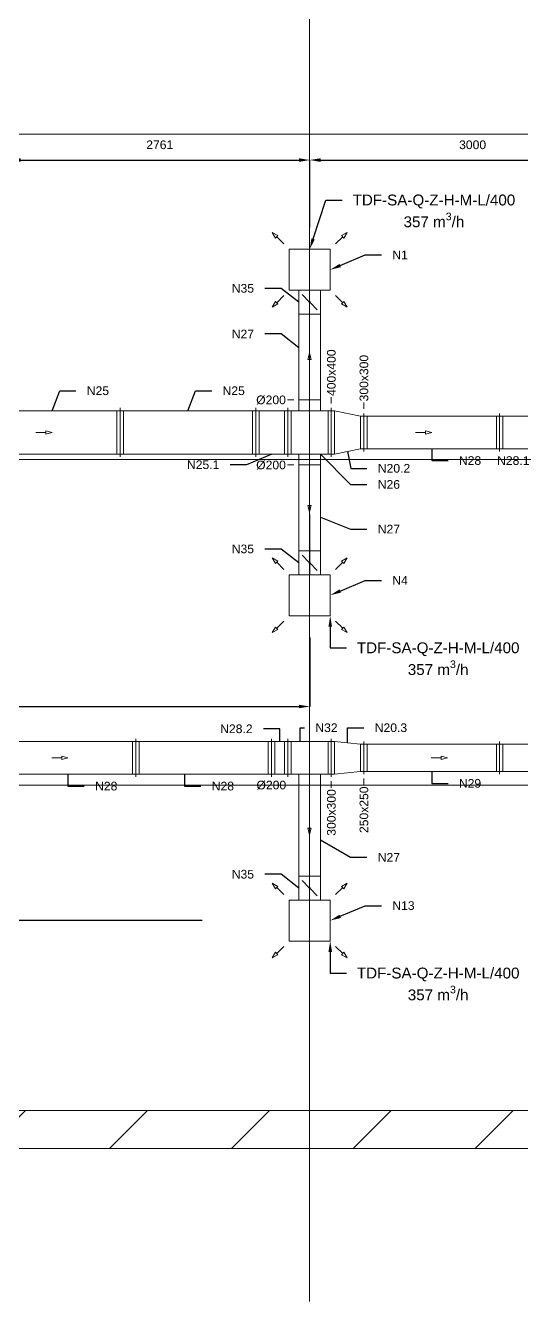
# Model space of a CAD drawing. Header units: millimetres. Extents: x 59762 to 60194, y -87842 to -87548.
# Drawn here: x 59960.46 to 59965.02, y -87795.3 to -87783.54 of the extents above; entities that cross this region are included whole.
import ezdxf
from ezdxf import colors
from ezdxf.entities.mleader import LeaderData, LeaderLine
from ezdxf.math import Vec2, Vec3

# ---------------------------------------------------------------- set-up
doc = ezdxf.new("R2010")
doc.units = ezdxf.units.MM
doc.linetypes.add('JIS_02_1.2', pattern=[2.5, 1.25, -1.25])
doc.linetypes.add('KRESKAKROPKA', pattern=[25.4, 12.7, -6.35, 0, -6.35])
for name, color, linetype, lineweight in [('instalacja nawiewna', 150, 'Continuous', 20), ('kanały', 7, 'Continuous', 20), ('nawi. strzałki', 150, 'Continuous', 20), ('Nawiew opis', 150, 'Continuous', 20), ('wymiary', 7, 'Continuous', 13)]:
    doc.layers.add(name, color=color, linetype=linetype, lineweight=lineweight)
doc.layers.add('osie', color=7, linetype='JIS_02_1.2', lineweight=5, transparency=0.7)
doc.layers.add('podkład', color=7, linetype='Continuous', lineweight=13, transparency=0.7)
doc.styles.add('styl1', font='arial.ttf', dxfattribs={"height": 0.08})
doc.linetypes.add('ZYGZAK', pattern='A,0.00254,-5.08,[131,ltypeshp.shx,S=5.08,R=0,X=-5.08,Y=0],-10.16,[131,ltypeshp.shx,S=5.08,R=180,X=5.08,Y=0],-5.08', length=20.32254)
doc.dimstyles.new('Kopia Opisowy', dxfattribs={"dimscale": 0, "dimtxt": 0.08, "dimasz": 0.1, "dimexe": 0, "dimexo": 0.2, "dimgap": 0.1, "dimtad": 1, "dimlfac": 1000, "dimtxsty": 'styl1', "dimcen": 2.5, "dimadec": 0, "dimazin": 0, "dimtfac": 1, "dimtmove": 0, "dimatfit": 3, "dimfxl": 1, "dimarcsym": 0})

# ---------------------------------------------------------------- blocks, each defined once
blk = doc.blocks.new('*D74')
at = {"layer": 'Defpoints', "color": 0, "transparency": 16777216}
for p in [(59960.311, -87784.776), (59963.072, -87784.776), (59963.072, -87785.598)]:
    blk.add_point(p, dxfattribs=at)
at = {"layer": 'wymiary', "color": 0, "lineweight": -2, "transparency": 16777216}
for p, q in [((59960.411, -87784.776), (59962.972, -87784.776)), ((59963.072, -87785.398), (59963.072, -87784.776))]:
    blk.add_line(p, q, dxfattribs=at)
at = {"layer": 'wymiary', "color": 0, "transparency": 16777216}
for points in [[(59960.411, -87784.76), (59960.411, -87784.793), (59960.311, -87784.776)], [(59962.972, -87784.76), (59962.972, -87784.793), (59963.072, -87784.776)]]:
    blk.add_solid(points, dxfattribs=at)
at = {"layer": 'wymiary', "color": 0, "transparency": 16777216, "insert": (59961.691, -87784.636), "char_height": 0.08, "attachment_point": 5, "style": 'styl1'}
blk.add_mtext('2761', dxfattribs=at)
blk = doc.blocks.new('*D75')
at = {"layer": 'Defpoints', "color": 0, "transparency": 16777216}
for p in [(59966.072, -87784.776), (59963.072, -87785.598), (59966.072, -87785.598)]:
    blk.add_point(p, dxfattribs=at)
at = {"layer": 'wymiary', "color": 0, "lineweight": -2, "transparency": 16777216}
for p, q in [((59963.172, -87784.776), (59965.972, -87784.776)), ((59966.072, -87785.398), (59966.072, -87784.776))]:
    blk.add_line(p, q, dxfattribs=at)
at = {"layer": 'wymiary', "color": 0, "transparency": 16777216}
for points in [[(59963.172, -87784.76), (59963.172, -87784.793), (59963.072, -87784.776)], [(59965.972, -87784.76), (59965.972, -87784.793), (59966.072, -87784.776)]]:
    blk.add_solid(points, dxfattribs=at)
at = {"layer": 'wymiary', "color": 0, "transparency": 16777216, "insert": (59964.572, -87784.636), "char_height": 0.08, "attachment_point": 5, "style": 'styl1'}
blk.add_mtext('3000', dxfattribs=at)
blk = doc.blocks.new('*D82')
at = {"layer": 'Defpoints', "color": 0, "transparency": 16777216}
for p in [(59962.883, -87791.785), (59960.311, -87793.536), (59960.311, -87793.536)]:
    blk.add_point(p, dxfattribs=at)
at = {"layer": 'wymiary', "color": 0, "lineweight": -2, "transparency": 16777216}
for p, q in [((59962.083, -87791.785), (59960.311, -87791.785)), ((59960.311, -87791.885), (59960.311, -87793.436))]:
    blk.add_line(p, q, dxfattribs=at)
at = {"layer": 'wymiary', "color": 0, "transparency": 16777216}
for points in [[(59960.294, -87791.885), (59960.328, -87791.885), (59960.311, -87791.785)], [(59960.294, -87793.436), (59960.328, -87793.436), (59960.311, -87793.536)]]:
    blk.add_solid(points, dxfattribs=at)
at = {"layer": 'wymiary', "color": 0, "transparency": 16777216, "insert": (59960.17, -87792.661), "char_height": 0.08, "attachment_point": 5, "rotation": 90, "style": 'styl1'}
blk.add_mtext('1751', dxfattribs=at)
blk = doc.blocks.new('*D84')
at = {"layer": 'Defpoints', "color": 0, "transparency": 16777216}
for p in [(59963.072, -87788.976), (59957.271, -87789.813), (59963.072, -87789.813)]:
    blk.add_point(p, dxfattribs=at)
at = {"layer": 'wymiary', "color": 0, "lineweight": -2, "transparency": 16777216}
for p, q in [((59963.072, -87789.176), (59963.072, -87789.813)), ((59957.271, -87789.613), (59957.271, -87789.813)), ((59957.371, -87789.813), (59962.972, -87789.813))]:
    blk.add_line(p, q, dxfattribs=at)
at = {"layer": 'wymiary', "color": 0, "transparency": 16777216}
for points in [[(59957.371, -87789.796), (59957.371, -87789.829), (59957.271, -87789.813)], [(59962.972, -87789.796), (59962.972, -87789.829), (59963.072, -87789.813)]]:
    blk.add_solid(points, dxfattribs=at)
at = {"layer": 'wymiary', "color": 0, "transparency": 16777216, "insert": (59959.646, -87789.672), "char_height": 0.08, "attachment_point": 5, "style": 'styl1'}
blk.add_mtext('5801', dxfattribs=at)
blk = doc.blocks.new('_None')

msp = doc.modelspace()

# ---------------------------------------------------------------- hatches: boundary and pattern name
at = {"layer": 'podkład'}
h = msp.add_hatch(dxfattribs=at)
h.set_pattern_fill('ANSI31', color=256, scale=0.25)
h.set_pattern_definition([(45, (56984.5771, -93786.78106), (-0.56126601, 0.56126601), [])])
h.paths.add_polyline_path([(59941.720847, -87772.18638), (59941.720847, -87793.88638), (59972.420847, -87793.88638), (59972.420847, -87772.18638)])
h.paths.add_polyline_path([(59942.070847, -87772.53638), (59953.830847, -87772.53638), (59953.830847, -87784.77638), (59960.310847, -87784.77638), (59960.310847, -87772.53638), (59972.070847, -87772.53638), (59972.070847, -87793.53638), (59942.070847, -87793.53638)], flags=16)
h.paths.add_polyline_path([(59954.070847, -87772.53638), (59960.070847, -87772.53638), (59960.070847, -87784.53638), (59954.070847, -87784.53638)], flags=16)

# ---------------------------------------------------------------- linework, layer by layer
at = {"layer": 'instalacja nawiewna', "color": 7, "ltscale": 20}
for points in [[(59962.882847, -87785.59838), (59963.260847, -87785.59838), (59963.260847, -87785.97638), (59962.882847, -87785.97638)], [(59962.882847, -87788.59838), (59963.260847, -87788.59838), (59963.260847, -87788.97638), (59962.882847, -87788.97638)], [(59962.882847, -87791.59638), (59963.260847, -87791.59638), (59963.260847, -87791.97438), (59962.882847, -87791.97438)]]:
    msp.add_lwpolyline(points, close=True, dxfattribs=at)
at = {"layer": 'kanały'}
for p, q in [((59962.972847, -87785.97638), (59963.170847, -87785.97638)), ((59962.972847, -87786.19638), (59962.972847, -87785.97638)), ((59963.068312, -87786.082844), (59963.001844, -87786.016376)), ((59963.170847, -87785.97638), (59963.170847, -87786.19638)), ((59963.075383, -87786.089916), (59963.141851, -87786.156384)), ((59963.170847, -87786.19638), (59962.972847, -87786.19638)), ((59962.972847, -87788.37838), (59963.170847, -87788.37838)), ((59962.972847, -87788.59838), (59962.972847, -87788.37838)), ((59963.170847, -87788.37838), (59963.170847, -87788.59838)), ((59963.068312, -87788.484844), (59963.001844, -87788.418376)), ((59963.075383, -87788.491916), (59963.141851, -87788.558384)), ((59963.170847, -87788.59838), (59962.972847, -87788.59838)), ((59962.972847, -87791.37638), (59963.170847, -87791.37638)), ((59962.972847, -87791.59638), (59962.972847, -87791.37638)), ((59963.068312, -87791.482844), (59963.001844, -87791.416376)), ((59963.170847, -87791.37638), (59963.170847, -87791.59638)), ((59963.075383, -87791.489916), (59963.141851, -87791.556384)), ((59963.170847, -87791.59638), (59962.972847, -87791.59638))]:
    msp.add_line(p, q, dxfattribs=at)
at = {"layer": 'kanały', "color": 7, "linetype": 'ZYGZAK', "ltscale": 0.1}
for p, q in [((59962.970847, -87786.98638), (59962.972847, -87786.19638)), ((59963.170847, -87786.98638), (59963.170847, -87786.19638)), ((59962.972494, -87788.37838), (59962.970847, -87787.58638)), ((59963.170847, -87788.37838), (59963.170847, -87787.58638)), ((59962.972847, -87791.37638), (59962.970847, -87790.53638)), ((59963.170847, -87791.37638), (59963.170847, -87790.53638))]:
    msp.add_line(p, q, dxfattribs=at)
at = {"layer": 'kanały', "color": 7, "ltscale": 20}
for p, q in [((59962.970847, -87786.98638), (59963.170847, -87786.98638)), ((59962.970847, -87786.98638), (59962.970847, -87787.08638)), ((59963.170847, -87786.98638), (59963.170847, -87787.08638)), ((59961.325847, -87787.08638), (59962.575847, -87787.08638)), ((59962.545847, -87787.08638), (59962.545847, -87787.48638)), ((59962.575847, -87787.08638), (59962.575847, -87787.06138)), ((59962.575847, -87787.08638), (59962.575847, -87787.06138)), ((59962.575847, -87787.08638), (59962.575847, -87787.48638)), ((59962.575847, -87787.08638), (59962.870847, -87787.08638)), ((59962.575847, -87787.08638), (59962.575847, -87787.48638)), ((59962.605847, -87787.08638), (59962.605847, -87787.48638)), ((59962.840847, -87787.08638), (59962.840847, -87787.48638)), ((59962.870847, -87787.08638), (59962.870847, -87787.06138)), ((59962.870847, -87787.08638), (59962.870847, -87787.06138)), ((59962.870847, -87787.08638), (59962.870847, -87787.48638)), ((59962.870847, -87787.08638), (59963.270847, -87787.08638)), ((59962.870847, -87787.08638), (59962.870847, -87787.48638)), ((59962.900847, -87787.08638), (59962.900847, -87787.48638)), ((59963.240847, -87787.08638), (59963.240847, -87787.48638)), ((59963.270847, -87787.08638), (59963.270847, -87787.06138)), ((59963.270847, -87787.06138), (59963.270847, -87787.08638)), ((59963.270847, -87787.08638), (59963.270847, -87787.48638)), ((59963.270847, -87787.48638), (59963.270847, -87787.08638)), ((59963.300847, -87787.08638), (59963.270847, -87787.08638)), ((59963.300847, -87787.48638), (59963.300847, -87787.08638)), ((59963.300847, -87787.08638), (59963.540847, -87787.13638)), ((59963.540847, -87787.43638), (59963.540847, -87787.13638)), ((59963.540847, -87787.13638), (59963.570847, -87787.13638)), ((59963.570847, -87787.11138), (59963.570847, -87787.13638)), ((59963.570847, -87787.13638), (59963.570847, -87787.11138)), ((59963.570847, -87787.43638), (59963.570847, -87787.13638)), ((59963.570847, -87787.13638), (59964.820847, -87787.13638)), ((59963.570847, -87787.13638), (59963.570847, -87787.43638)), ((59963.600847, -87787.13638), (59963.600847, -87787.43638)), ((59964.790847, -87787.13638), (59964.790847, -87787.43638)), ((59964.820847, -87787.13638), (59964.820847, -87787.11138)), ((59964.820847, -87787.13638), (59964.820847, -87787.11138)), ((59964.820847, -87787.13638), (59964.820847, -87787.43638)), ((59964.820847, -87787.13638), (59965.870847, -87787.13638)), ((59964.820847, -87787.13638), (59964.820847, -87787.43638)), ((59964.850847, -87787.13638), (59964.850847, -87787.43638)), ((59963.300847, -87787.48638), (59963.540847, -87787.43638)), ((59963.540847, -87787.43638), (59963.570847, -87787.43638)), ((59963.570847, -87787.43638), (59963.570847, -87787.46138)), ((59963.570847, -87787.43638), (59964.820847, -87787.43638)), ((59963.570847, -87787.46138), (59963.570847, -87787.43638)), ((59964.820847, -87787.46138), (59964.820847, -87787.43638)), ((59964.820847, -87787.43638), (59965.870847, -87787.43638)), ((59964.820847, -87787.46138), (59964.820847, -87787.43638)), ((59961.325847, -87787.48638), (59962.575847, -87787.48638)), ((59962.575847, -87787.51138), (59962.575847, -87787.48638)), ((59962.575847, -87787.48638), (59962.870847, -87787.48638)), ((59962.575847, -87787.51138), (59962.575847, -87787.48638)), ((59962.870847, -87787.51138), (59962.870847, -87787.48638)), ((59962.870847, -87787.48638), (59963.270847, -87787.48638)), ((59962.870847, -87787.51138), (59962.870847, -87787.48638)), ((59962.970847, -87787.58638), (59962.970847, -87787.48638)), ((59963.170847, -87787.58638), (59963.170847, -87787.48638)), ((59963.270847, -87787.51138), (59963.270847, -87787.48638)), ((59963.270847, -87787.48638), (59963.270847, -87787.51138)), ((59963.300847, -87787.48638), (59963.270847, -87787.48638)), ((59962.970847, -87787.58638), (59963.170847, -87787.58638)), ((59961.470847, -87790.13638), (59962.720847, -87790.13638)), ((59962.690847, -87790.13638), (59962.690847, -87790.43638)), ((59962.720847, -87790.13638), (59962.720847, -87790.11138)), ((59962.720847, -87790.13638), (59962.720847, -87790.11138)), ((59962.720847, -87790.13638), (59962.720847, -87790.43638)), ((59962.720847, -87790.13638), (59962.870847, -87790.13638)), ((59962.720847, -87790.13638), (59962.720847, -87790.43638)), ((59962.750847, -87790.13638), (59962.750847, -87790.43638)), ((59962.840847, -87790.13638), (59962.840847, -87790.43638)), ((59962.870847, -87790.13638), (59962.870847, -87790.11138)), ((59962.870847, -87790.13638), (59962.870847, -87790.11138)), ((59962.870847, -87790.13638), (59963.270847, -87790.13638)), ((59962.870847, -87790.13638), (59962.870847, -87790.43638)), ((59962.870847, -87790.13638), (59962.870847, -87790.43638)), ((59962.900847, -87790.13638), (59962.900847, -87790.43638)), ((59963.240847, -87790.13638), (59963.240847, -87790.43638)), ((59963.270847, -87790.13638), (59963.270847, -87790.11138)), ((59963.270847, -87790.11138), (59963.270847, -87790.13638)), ((59963.270847, -87790.13638), (59963.270847, -87790.43638)), ((59963.270847, -87790.43638), (59963.270847, -87790.13638)), ((59963.300847, -87790.13638), (59963.270847, -87790.13638)), ((59963.300847, -87790.43638), (59963.300847, -87790.13638)), ((59963.300847, -87790.13638), (59963.540847, -87790.16138)), ((59963.540847, -87790.16138), (59963.540847, -87790.41138)), ((59963.570847, -87790.16138), (59963.570847, -87790.13638)), ((59963.570847, -87790.16138), (59963.570847, -87790.13638)), ((59963.570847, -87790.16138), (59963.570847, -87790.41138)), ((59963.570847, -87790.16138), (59964.820847, -87790.16138)), ((59963.570847, -87790.16138), (59963.570847, -87790.41138)), ((59963.600847, -87790.16138), (59963.600847, -87790.41138)), ((59964.790847, -87790.16138), (59964.790847, -87790.41138)), ((59964.820847, -87790.16138), (59964.820847, -87790.13638)), ((59964.820847, -87790.16138), (59964.820847, -87790.13638)), ((59964.820847, -87790.16138), (59964.820847, -87790.41138)), ((59964.820847, -87790.16138), (59965.870847, -87790.16138)), ((59964.820847, -87790.16138), (59964.820847, -87790.41138)), ((59964.850847, -87790.16138), (59964.850847, -87790.41138)), ((59963.570847, -87790.41138), (59963.570847, -87790.38638)), ((59961.470847, -87790.43638), (59962.720847, -87790.43638)), ((59962.720847, -87790.46138), (59962.720847, -87790.43638)), ((59962.720847, -87790.43638), (59962.870847, -87790.43638)), ((59962.720847, -87790.46138), (59962.720847, -87790.43638)), ((59962.870847, -87790.43638), (59963.270847, -87790.43638)), ((59962.870847, -87790.46138), (59962.870847, -87790.43638)), ((59962.870847, -87790.46138), (59962.870847, -87790.43638)), ((59962.970847, -87790.53638), (59962.970847, -87790.43638)), ((59963.170847, -87790.53638), (59963.170847, -87790.43638)), ((59963.270847, -87790.46138), (59963.270847, -87790.43638)), ((59963.270847, -87790.43638), (59963.270847, -87790.46138)), ((59963.300847, -87790.43638), (59963.270847, -87790.43638)), ((59963.300847, -87790.43638), (59963.540847, -87790.41138)), ((59963.570847, -87790.43638), (59963.570847, -87790.41138)), ((59963.570847, -87790.41138), (59964.820847, -87790.41138)), ((59963.570847, -87790.43638), (59963.570847, -87790.41138)), ((59964.820847, -87790.43638), (59964.820847, -87790.41138)), ((59964.820847, -87790.41138), (59965.870847, -87790.41138)), ((59964.820847, -87790.43638), (59964.820847, -87790.41138)), ((59962.970847, -87790.53638), (59963.170847, -87790.53638))]:
    msp.add_line(p, q, dxfattribs=at)
at = {"layer": 'kanały', "ltscale": 20}
for p, q in [((59960.075847, -87787.08638), (59961.325847, -87787.08638)), ((59961.295847, -87787.08638), (59961.295847, -87787.48638)), ((59961.325847, -87787.08638), (59961.325847, -87787.06138)), ((59961.325847, -87787.08638), (59961.325847, -87787.06138)), ((59961.325847, -87787.08638), (59961.325847, -87787.48638)), ((59961.325847, -87787.08638), (59961.325847, -87787.48638)), ((59961.355847, -87787.08638), (59961.355847, -87787.48638)), ((59960.075847, -87787.48638), (59961.325847, -87787.48638)), ((59961.325847, -87787.51138), (59961.325847, -87787.48638)), ((59961.325847, -87787.51138), (59961.325847, -87787.48638)), ((59960.220847, -87790.13638), (59961.470847, -87790.13638)), ((59961.440847, -87790.13638), (59961.440847, -87790.43638)), ((59961.470847, -87790.13638), (59961.470847, -87790.11138)), ((59961.470847, -87790.13638), (59961.470847, -87790.11138)), ((59961.470847, -87790.13638), (59961.470847, -87790.43638)), ((59961.470847, -87790.13638), (59961.470847, -87790.43638)), ((59961.500847, -87790.13638), (59961.500847, -87790.43638)), ((59960.220847, -87790.43638), (59961.470847, -87790.43638)), ((59961.470847, -87790.46138), (59961.470847, -87790.43638)), ((59961.470847, -87790.46138), (59961.470847, -87790.43638))]:
    msp.add_line(p, q, dxfattribs=at)
at = {"layer": 'kanały', "color": 7}
for p, q in [((59963.540847, -87790.16138), (59963.570847, -87790.16138)), ((59963.540847, -87790.41138), (59963.570847, -87790.41138))]:
    msp.add_line(p, q, dxfattribs=at)
at = {"layer": 'kanały'}
for centre in [(59963.071847, -87786.08638), (59963.071847, -87788.48838), (59963.071847, -87791.48638)]:
    msp.add_circle(centre, 0.005, dxfattribs=at)
at = {"layer": 'nawi. strzałki', "color": 7, "ltscale": 20}
for p, q in [((59962.727284, -87785.442816), (59962.779245, -87785.472816)), ((59962.727284, -87785.442816), (59962.757284, -87785.494778)), ((59963.416411, -87785.442816), (59963.364449, -87785.472816)), ((59963.416411, -87785.442816), (59963.386411, -87785.494778)), ((59962.757284, -87785.494778), (59962.779245, -87785.472816)), ((59962.83335, -87785.548883), (59962.768264, -87785.483797)), ((59963.310345, -87785.548883), (59963.37543, -87785.483797)), ((59963.364449, -87785.472816), (59963.386411, -87785.494778)), ((59962.83335, -87786.025877), (59962.768264, -87786.090963)), ((59963.310345, -87786.025877), (59963.37543, -87786.090963)), ((59962.727284, -87786.131943), (59962.757284, -87786.079982)), ((59962.727284, -87786.131943), (59962.779245, -87786.101943)), ((59962.779245, -87786.101943), (59962.757284, -87786.079982)), ((59963.386411, -87786.079982), (59963.364449, -87786.101943)), ((59963.416411, -87786.131943), (59963.364449, -87786.101943)), ((59963.416411, -87786.131943), (59963.386411, -87786.079982)), ((59963.071347, -87786.55638), (59963.055818, -87786.614336)), ((59963.055818, -87786.614336), (59963.086876, -87786.614336)), ((59963.071347, -87786.55638), (59963.086876, -87786.614336)), ((59963.071347, -87786.70638), (59963.071347, -87786.614336)), ((59960.550847, -87787.28638), (59960.642892, -87787.28638)), ((59960.700847, -87787.28638), (59960.642892, -87787.270851)), ((59960.642892, -87787.270851), (59960.642892, -87787.301909)), ((59960.700847, -87787.28638), (59960.642892, -87787.301909)), ((59964.045847, -87787.28638), (59964.137892, -87787.28638)), ((59964.195847, -87787.28638), (59964.137892, -87787.270851)), ((59964.137892, -87787.270851), (59964.137892, -87787.301909)), ((59964.195847, -87787.28638), (59964.137892, -87787.301909)), ((59963.070847, -87787.86738), (59963.070847, -87787.959424)), ((59963.070847, -87788.01738), (59963.055318, -87787.959424)), ((59963.086376, -87787.959424), (59963.055318, -87787.959424)), ((59963.070847, -87788.01738), (59963.086376, -87787.959424)), ((59962.727284, -87788.442816), (59962.779245, -87788.472816)), ((59962.727284, -87788.442816), (59962.757284, -87788.494778)), ((59962.757284, -87788.494778), (59962.779245, -87788.472816)), ((59962.83335, -87788.548883), (59962.768264, -87788.483797)), ((59963.310345, -87788.548883), (59963.37543, -87788.483797)), ((59963.416411, -87788.442816), (59963.364449, -87788.472816)), ((59963.364449, -87788.472816), (59963.386411, -87788.494778)), ((59963.416411, -87788.442816), (59963.386411, -87788.494778)), ((59962.727284, -87789.131943), (59962.757284, -87789.079982)), ((59962.727284, -87789.131943), (59962.779245, -87789.101943)), ((59962.779245, -87789.101943), (59962.757284, -87789.079982)), ((59962.83335, -87789.025877), (59962.768264, -87789.090963)), ((59963.310345, -87789.025877), (59963.37543, -87789.090963)), ((59963.386411, -87789.079982), (59963.364449, -87789.101943)), ((59963.416411, -87789.131943), (59963.364449, -87789.101943)), ((59963.416411, -87789.131943), (59963.386411, -87789.079982)), ((59960.845847, -87790.28638), (59960.787892, -87790.270851)), ((59960.787892, -87790.270851), (59960.787892, -87790.301909)), ((59964.340847, -87790.28638), (59964.282892, -87790.270851)), ((59964.282892, -87790.270851), (59964.282892, -87790.301909)), ((59960.695847, -87790.28638), (59960.787892, -87790.28638)), ((59960.845847, -87790.28638), (59960.787892, -87790.301909)), ((59964.190847, -87790.28638), (59964.282892, -87790.28638)), ((59964.340847, -87790.28638), (59964.282892, -87790.301909)), ((59963.071347, -87790.84138), (59963.071347, -87790.933424)), ((59963.071347, -87790.99138), (59963.055818, -87790.933424)), ((59963.086876, -87790.933424), (59963.055818, -87790.933424)), ((59963.071347, -87790.99138), (59963.086876, -87790.933424)), ((59962.727284, -87791.440816), (59962.779245, -87791.470816)), ((59962.727284, -87791.440816), (59962.757284, -87791.492778)), ((59963.416411, -87791.440816), (59963.364449, -87791.470816)), ((59963.416411, -87791.440816), (59963.386411, -87791.492778)), ((59962.757284, -87791.492778), (59962.779245, -87791.470816)), ((59962.83335, -87791.546883), (59962.768264, -87791.481797)), ((59963.310345, -87791.546883), (59963.37543, -87791.481797)), ((59963.364449, -87791.470816), (59963.386411, -87791.492778)), ((59962.83335, -87792.023877), (59962.768264, -87792.088963)), ((59963.310345, -87792.023877), (59963.37543, -87792.088963)), ((59962.727284, -87792.129943), (59962.757284, -87792.077982)), ((59962.727284, -87792.129943), (59962.779245, -87792.099943)), ((59962.779245, -87792.099943), (59962.757284, -87792.077982)), ((59963.386411, -87792.077982), (59963.364449, -87792.099943)), ((59963.416411, -87792.129943), (59963.364449, -87792.099943)), ((59963.416411, -87792.129943), (59963.386411, -87792.077982))]:
    msp.add_line(p, q, dxfattribs=at)
at = {"layer": 'osie', "linetype": 'Continuous'}
for p, q in [((59963.070847, -87795.29638), (59963.070847, -87770.29638)), ((59939.220847, -87784.53638), (59974.220847, -87784.53638)), ((59939.220847, -87787.53638), (59974.220847, -87787.53638)), ((59939.220847, -87790.53638), (59974.220847, -87790.53638)), ((59939.220847, -87793.53638), (59974.220847, -87793.53638))]:
    msp.add_line(p, q, dxfattribs=at)
at = {"layer": 'osie', "color": 7, "linetype": 'KRESKAKROPKA', "ltscale": 0.1}
for p, q in [((59963.070847, -87787.08638), (59963.070847, -87785.97638)), ((59963.071847, -87788.59838), (59963.070847, -87787.48638)), ((59963.070847, -87791.59638), (59963.070847, -87790.43638))]:
    msp.add_line(p, q, dxfattribs=at)
at = {"layer": 'podkład'}
msp.add_lwpolyline([(59941.720847, -87772.18638), (59972.420847, -87772.18638), (59972.420847, -87793.88638), (59941.720847, -87793.88638)], close=True, dxfattribs=at)
msp.add_lwpolyline([(59960.310847, -87772.53638), (59972.070847, -87772.53638), (59972.070847, -87793.53638), (59942.070847, -87793.53638), (59942.070847, -87772.53638)], dxfattribs=at)
at = {"layer": 'wymiary', "color": 7}
for p, q in [((59962.927038, -87786.98638), (59962.866683, -87786.98638)), ((59963.270847, -87786.960353), (59963.270847, -87787.020708)), ((59963.570847, -87787.010353), (59963.570847, -87787.070708)), ((59962.927038, -87787.58638), (59962.866683, -87787.58638)), ((59963.270847, -87790.562407), (59963.270847, -87790.502052)), ((59963.570847, -87790.537407), (59963.570847, -87790.477052)), ((59962.929829, -87790.53638), (59962.869474, -87790.53638))]:
    msp.add_line(p, q, dxfattribs=at)

# ---------------------------------------------------------------- texts
at = {"layer": 'wymiary', "color": 7, "ltscale": 20, "char_height": 0.08, "attachment_point": 1, "rotation": 90, "style": 'styl1'}
for s, insert in [('400x400', (59963.231134, -87786.950527)), ('300x300', (59963.531134, -87787.000527)), ('300x300', (59963.231134, -87791.003609)), ('250x250', (59963.531134, -87790.978609))]:
    msp.add_mtext_dynamic_manual_height_columns(s, width=0.44264358, gutter_width=1, heights=[0], dxfattribs=dict(at, insert=insert))
at = {"layer": 'wymiary', "color": 7, "ltscale": 20, "char_height": 0.08, "attachment_point": 1, "style": 'styl1'}
for insert in [(59962.579049, -87786.946667), (59962.579049, -87787.546667), (59962.58184, -87790.496667)]:
    msp.add_mtext_dynamic_manual_height_columns('%%C200', width=0.44264358, gutter_width=1, heights=[0], dxfattribs=dict(at, insert=insert))

# ---------------------------------------------------------------- dimensions: what is measured, and where the dimension line sits
at = {"layer": 'wymiary', "color": 7}
for base, p1, p2, override, picture, middle in [((59963.071847, -87784.77638), (59960.310847, -87784.77638), (59963.071847, -87785.59838), {"dimscale": 1, "dimse1": 1, "dimtix": 0, "dimtofl": 1, "dimtmove": 0, "dimatfit": 3}, '*D74', (59961.691347, -87784.635534)), ((59966.071847, -87784.77638), (59963.071847, -87785.59838), (59966.071847, -87785.59838), {"dimscale": 1, "dimse1": 1, "dimtix": 0, "dimtofl": 1, "dimtmove": 1, "dimatfit": 3}, '*D75', (59964.571847, -87784.635507))]:
    dim = msp.add_linear_dim(base=base, p1=p1, p2=p2, dimstyle='Kopia Opisowy', override=override, dxfattribs=at)
    dim.commit()
    dim.dimension.update_dxf_attribs({"geometry": picture, "text_midpoint": middle})
at = {"layer": 'wymiary'}
dim = msp.add_linear_dim(base=(59963.071847, -87789.812647), p1=(59957.270847, -87789.812647), p2=(59963.071847, -87788.97638), dimstyle='Kopia Opisowy', override={"dimscale": 1, "dimtix": 0, "dimtofl": 1, "dimtmove": 0, "dimatfit": 3}, dxfattribs=at)
dim.commit()
dim.dimension.update_dxf_attribs({"geometry": '*D84', "text_midpoint": (59959.645703, -87789.812647), "dimtype": 160})
at = {"layer": 'wymiary', "color": 7}
dim = msp.add_linear_dim(base=(59960.310847, -87793.53638), p1=(59962.882847, -87791.78538), p2=(59960.310847, -87793.53638), angle=90, dimstyle='Kopia Opisowy', override={"dimscale": 1, "dimexo": 0.8, "dimse1": 0, "dimse2": 1}, dxfattribs=at)
dim.commit()
dim.dimension.update_dxf_attribs({"geometry": '*D82', "text_midpoint": (59960.170001, -87792.66088)})

# ---------------------------------------------------------------- leaders
at = {"layer": 'Nawiew opis', "color": 7, "ltscale": 20}
ml = msp.add_multileader_mtext('Standard', dxfattribs=at)
ml.set_content('\\A1;TDF-SA-Q-Z-H-M-L/400\\P357 m{\\H0.7x;\\S3^ ;}/h', color=7, style='styl1')
ml.set_leader_properties()
ml.build(insert=Vec2(0, 0))
ml.multileader.update_dxf_attribs({"dogleg_length": 0.3, "arrow_head_size": 0.1})
ctx = ml.context
ctx.base_point, ctx.char_height, ctx.arrow_head_size, ctx.landing_gap_size, ctx.plane_origin = Vec3(59963.371847, -87785.145264), 0.1, 0.1, 0.1, Vec3(59963.320847, -87785.78838)
ctx.text_align_type = 1
notes = []
notes.append((ctx, [(0, (1, 1, 0), (59963.221847, -87785.145264), (1, 0), 0.15, [(0, [(59963.071847, -87785.59838)], 0, [])])]))
ctx.mtext.insert, ctx.mtext.alignment, ctx.mtext.flow_direction = Vec3(59964.21581, -87785.094377), 2, 5
ml = msp.add_multileader_mtext('Standard', dxfattribs=at)
ml.set_content('\\A1;TDF-SA-Q-Z-H-M-L/400\\P357 m{\\H0.7x;\\S3^ ;}/h', color=7, style='styl1')
ml.set_leader_properties()
ml.build(insert=Vec2(0, 0))
ml.multileader.update_dxf_attribs({"dogleg_length": 0.3, "arrow_head_size": 0.1})
ctx = ml.context
ctx.base_point, ctx.char_height, ctx.arrow_head_size, ctx.landing_gap_size, ctx.plane_origin = Vec3(59963.410847, -87789.272303), 0.1, 0.1, 0.1, Vec3(59963.320847, -87788.73838)
ctx.text_align_type = 1
notes.append((ctx, [(0, (1, 1, 0), (59963.260847, -87789.272303), (1, 0), 0.15, [(0, [(59963.260847, -87788.97638)], 0, [])])]))
ctx.mtext.insert, ctx.mtext.alignment, ctx.mtext.flow_direction = Vec3(59964.25481, -87789.221416), 2, 5
ml = msp.add_multileader_mtext('Standard', dxfattribs=at)
ml.set_content('\\A1;TDF-SA-Q-Z-H-M-L/400\\P357 m{\\H0.7x;\\S3^ ;}/h', color=7, style='styl1')
ml.set_leader_properties()
ml.build(insert=Vec2(0, 0))
ml.multileader.update_dxf_attribs({"dogleg_length": 0.3, "arrow_head_size": 0.1})
ctx = ml.context
ctx.base_point, ctx.char_height, ctx.arrow_head_size, ctx.landing_gap_size, ctx.plane_origin = Vec3(59963.410847, -87792.270303), 0.1, 0.1, 0.1, Vec3(59963.320847, -87791.73638)
ctx.text_align_type = 1
notes.append((ctx, [(0, (1, 1, 0), (59963.260847, -87792.270303), (1, 0), 0.15, [(0, [(59963.260847, -87791.97438)], 0, [])])]))
ctx.mtext.insert, ctx.mtext.alignment, ctx.mtext.flow_direction = Vec3(59964.25481, -87792.219416), 2, 5
at = {"layer": 'wymiary'}
ml = msp.add_multileader_mtext('Standard', dxfattribs=at)
ml.set_content('N1', color=256, style='styl1')
ml.set_leader_properties()
ml.build(insert=Vec2(0, 0))
ml.multileader.update_dxf_attribs({"dogleg_length": 0.15, "arrow_head_size": 0.1})
ctx = ml.context
ctx.base_point, ctx.char_height, ctx.arrow_head_size, ctx.landing_gap_size, ctx.plane_origin = Vec3(59963.732611, -87785.650554), 0.08, 0.1, 0.1, Vec3(59963.36527, -87786.360145)
notes.append((ctx, [(0, (1, 1, 0), (59963.582611, -87785.650554), (1, 0), 0.15, [(0, [(59963.260847, -87785.78738)], 0, [])])]))
ctx.mtext.insert, ctx.mtext.width, ctx.mtext.flow_direction = Vec3(59963.832611, -87785.610554), 0.51353508, 5
ml = msp.add_multileader_mtext('Standard', dxfattribs=at)
ml.set_content('N35', color=256, style='styl1')
ml.set_leader_properties()
ml.set_arrow_properties(name='NONE')
ml.build(insert=Vec2(0, 0))
ml.multileader.update_dxf_attribs({"dogleg_length": 0.15, "arrow_head_size": 0.1})
ctx = ml.context
ctx.base_point, ctx.char_height, ctx.arrow_head_size, ctx.landing_gap_size, ctx.plane_origin = Vec3(59962.266999, -87785.959158), 0.08, 0.1, 0.1, Vec3(59962.86721, -87786.658977)
ctx.text_align_type = 2
notes.append((ctx, [(0, (1, 1, 0), (59962.809032, -87785.959158), (-1, 0), 0.15, [(0, [(59962.971632, -87786.086212)], 0, [])])]))
ctx.mtext.insert, ctx.mtext.width, ctx.mtext.alignment, ctx.mtext.flow_direction = Vec3(59962.559032, -87785.918448), 0.51353508, 3, 5
ml = msp.add_multileader_mtext('Standard', dxfattribs=at)
ml.set_content('N27', color=256, style='styl1')
ml.set_leader_properties()
ml.set_arrow_properties(name='NONE')
ml.build(insert=Vec2(0, 0))
ml.multileader.update_dxf_attribs({"dogleg_length": 0.15, "arrow_head_size": 0.1})
ctx = ml.context
ctx.base_point, ctx.char_height, ctx.arrow_head_size, ctx.landing_gap_size, ctx.plane_origin = Vec3(59962.267814, -87786.379325), 0.08, 0.1, 0.1, Vec3(59962.867425, -87787.079145)
ctx.text_align_type = 2
notes.append((ctx, [(0, (1, 1, 0), (59962.809247, -87786.379325), (-1, 0), 0.15, [(0, [(59962.971847, -87786.50638)], 0, [])])]))
ctx.mtext.insert, ctx.mtext.width, ctx.mtext.alignment, ctx.mtext.flow_direction = Vec3(59962.559247, -87786.339325), 0.51353508, 3, 5
ml = msp.add_multileader_mtext('Standard', dxfattribs=at)
ml.set_content('N25', color=256, style='styl1')
ml.set_leader_properties()
ml.set_arrow_properties(name='NONE')
ml.build(insert=Vec2(0, 0))
ml.multileader.update_dxf_attribs({"dogleg_length": 0.15, "arrow_head_size": 0.1})
ctx = ml.context
ctx.base_point, ctx.char_height, ctx.arrow_head_size, ctx.landing_gap_size, ctx.plane_origin = Vec3(59960.919369, -87786.902971), 0.08, 0.1, 0.1, Vec3(59960.596425, -87787.659145)
notes.append((ctx, [(1, (1, 1, 0), (59960.769369, -87786.902971), (1, 0), 0.15, [(0, [(59960.700847, -87787.08638)], 0, [])])]))
ctx.mtext.insert, ctx.mtext.width, ctx.mtext.flow_direction = Vec3(59961.019369, -87786.862289), 0.51353508, 5
ml = msp.add_multileader_mtext('Standard', dxfattribs=at)
ml.set_content('N25', color=256, style='styl1')
ml.set_leader_properties()
ml.set_arrow_properties(name='NONE')
ml.build(insert=Vec2(0, 0))
ml.multileader.update_dxf_attribs({"dogleg_length": 0.15, "arrow_head_size": 0.1})
ctx = ml.context
ctx.base_point, ctx.char_height, ctx.arrow_head_size, ctx.landing_gap_size, ctx.plane_origin = Vec3(59962.169369, -87786.902971), 0.08, 0.1, 0.1, Vec3(59961.846425, -87787.659145)
notes.append((ctx, [(1, (1, 1, 0), (59962.019369, -87786.902971), (1, 0), 0.15, [(0, [(59961.950847, -87787.08638)], 0, [])])]))
ctx.mtext.insert, ctx.mtext.width, ctx.mtext.flow_direction = Vec3(59962.269369, -87786.862289), 0.51353508, 5
ml = msp.add_multileader_mtext('Standard', dxfattribs=at)
ml.set_content('N28', color=256, style='styl1')
ml.set_leader_properties()
ml.set_arrow_properties(name='NONE')
ml.build(insert=Vec2(0, 0))
ml.multileader.update_dxf_attribs({"dogleg_length": 0.15, "arrow_head_size": 0.1})
ctx = ml.context
ctx.base_point, ctx.char_height, ctx.arrow_head_size, ctx.landing_gap_size, ctx.plane_origin = Vec3(59964.345847, -87787.546823), 0.08, 0.1, 0.1, Vec3(59964.091425, -87788.009145)
notes.append((ctx, [(1, (1, 1, 0), (59964.195847, -87787.546823), (1, 0), 0.15, [(0, [(59964.195847, -87787.43638)], 0, [])])]))
ctx.mtext.insert, ctx.mtext.width, ctx.mtext.flow_direction = Vec3(59964.445847, -87787.50614), 0.51353508, 5
ml = msp.add_multileader_mtext('Standard', dxfattribs=at)
ml.set_content('N28.1', color=256, style='styl1')
ml.set_leader_properties()
ml.set_arrow_properties(name='NONE')
ml.build(insert=Vec2(0, 0))
ml.multileader.update_dxf_attribs({"dogleg_length": 0.15, "arrow_head_size": 0.1})
ctx = ml.context
ctx.base_point, ctx.char_height, ctx.arrow_head_size, ctx.landing_gap_size, ctx.plane_origin = Vec3(59964.726652, -87787.546823), 0.08, 0.1, 0.1, Vec3(59965.241425, -87788.009145)
ctx.text_align_type = 2
notes.append((ctx, [(0, (1, 1, 0), (59965.345847, -87787.546823), (-1, 0), 0.15, [(0, [(59965.345847, -87787.43638)], 0, [])])]))
ctx.mtext.insert, ctx.mtext.width, ctx.mtext.alignment, ctx.mtext.flow_direction = Vec3(59965.095847, -87787.50614), 0.51353508, 3, 5
ml = msp.add_multileader_mtext('Standard', dxfattribs=at)
ml.set_content('N25.1', color=256, style='styl1')
ml.set_leader_properties()
ml.set_arrow_properties(name='NONE')
ml.build(insert=Vec2(0, 0))
ml.multileader.update_dxf_attribs({"dogleg_length": 0.15, "arrow_head_size": 0.1})
ctx = ml.context
ctx.base_point, ctx.char_height, ctx.arrow_head_size, ctx.landing_gap_size, ctx.plane_origin = Vec3(59961.870571, -87787.584686), 0.08, 0.1, 0.1, Vec3(59962.618925, -87788.059145)
ctx.text_align_type = 2
notes.append((ctx, [(0, (1, 1, 0), (59962.489766, -87787.584686), (-1, 0), 0.15, [(0, [(59962.723347, -87787.48638)], 0, [])])]))
ctx.mtext.insert, ctx.mtext.width, ctx.mtext.alignment, ctx.mtext.flow_direction = Vec3(59962.239766, -87787.544004), 0.51353508, 3, 5
ml = msp.add_multileader_mtext('Standard', dxfattribs=at)
ml.set_content('N26', color=256, style='styl1')
ml.set_leader_properties()
ml.set_arrow_properties(name='NONE')
ml.build(insert=Vec2(0, 0))
ml.multileader.update_dxf_attribs({"dogleg_length": 0.15, "arrow_head_size": 0.1})
ctx = ml.context
ctx.base_point, ctx.char_height, ctx.arrow_head_size, ctx.landing_gap_size, ctx.plane_origin = Vec3(59963.598644, -87787.766455), 0.08, 0.1, 0.1, Vec3(59963.066425, -87788.059145)
notes.append((ctx, [(1, (1, 1, 0), (59963.448644, -87787.766455), (1, 0), 0.15, [(0, [(59963.170847, -87787.48638)], 0, [])])]))
ctx.mtext.insert, ctx.mtext.width, ctx.mtext.flow_direction = Vec3(59963.698644, -87787.725773), 0.51353508, 5
ml = msp.add_multileader_mtext('Standard', dxfattribs=at)
ml.set_content('N20.2', color=256, style='styl1')
ml.set_leader_properties()
ml.set_arrow_properties(name='NONE')
ml.build(insert=Vec2(0, 0))
ml.multileader.update_dxf_attribs({"dogleg_length": 0.15, "arrow_head_size": 0.1})
ctx = ml.context
ctx.base_point, ctx.char_height, ctx.arrow_head_size, ctx.landing_gap_size, ctx.plane_origin = Vec3(59963.599122, -87787.61798), 0.08, 0.1, 0.1, Vec3(59963.316425, -87788.034145)
notes.append((ctx, [(1, (1, 1, 0), (59963.449122, -87787.61798), (1, 0), 0.15, [(0, [(59963.420847, -87787.46138)], 0, [])])]))
ctx.mtext.insert, ctx.mtext.width, ctx.mtext.flow_direction = Vec3(59963.699122, -87787.577298), 0.51353508, 5
ml = msp.add_multileader_mtext('Standard', dxfattribs=at)
ml.set_content('N27', color=256, style='styl1')
ml.set_leader_properties()
ml.set_arrow_properties(name='NONE')
ml.build(insert=Vec2(0, 0))
ml.multileader.update_dxf_attribs({"dogleg_length": 0.15, "arrow_head_size": 0.1})
ctx = ml.context
ctx.base_point, ctx.char_height, ctx.arrow_head_size, ctx.landing_gap_size, ctx.plane_origin = Vec3(59963.598644, -87788.177823), 0.08, 0.1, 0.1, Vec3(59963.066425, -87788.640145)
notes.append((ctx, [(1, (1, 1, 0), (59963.448644, -87788.177823), (1, 0), 0.15, [(0, [(59963.170847, -87788.06738)], 0, [])])]))
ctx.mtext.insert, ctx.mtext.width, ctx.mtext.flow_direction = Vec3(59963.698644, -87788.137823), 0.51353508, 5
ml = msp.add_multileader_mtext('Standard', dxfattribs=at)
ml.set_content('N35', color=256, style='styl1')
ml.set_leader_properties()
ml.set_arrow_properties(name='NONE')
ml.build(insert=Vec2(0, 0))
ml.multileader.update_dxf_attribs({"dogleg_length": 0.15, "arrow_head_size": 0.1})
ctx = ml.context
ctx.base_point, ctx.char_height, ctx.arrow_head_size, ctx.landing_gap_size, ctx.plane_origin = Vec3(59962.266999, -87788.361158), 0.08, 0.1, 0.1, Vec3(59962.86721, -87789.060977)
ctx.text_align_type = 2
notes.append((ctx, [(0, (1, 1, 0), (59962.809032, -87788.361158), (-1, 0), 0.15, [(0, [(59962.971632, -87788.488212)], 0, [])])]))
ctx.mtext.insert, ctx.mtext.width, ctx.mtext.alignment, ctx.mtext.flow_direction = Vec3(59962.559032, -87788.320448), 0.51353508, 3, 5
ml = msp.add_multileader_mtext('Standard', dxfattribs=at)
ml.set_content('N4', color=256, style='styl1')
ml.set_leader_properties()
ml.build(insert=Vec2(0, 0))
ml.multileader.update_dxf_attribs({"dogleg_length": 0.15, "arrow_head_size": 0.1})
ctx = ml.context
ctx.base_point, ctx.char_height, ctx.arrow_head_size, ctx.landing_gap_size, ctx.plane_origin = Vec3(59963.732611, -87788.650554), 0.08, 0.1, 0.1, Vec3(59963.36527, -87789.360145)
notes.append((ctx, [(0, (1, 1, 0), (59963.582611, -87788.650554), (1, 0), 0.15, [(0, [(59963.260847, -87788.78738)], 0, [])])]))
ctx.mtext.insert, ctx.mtext.width, ctx.mtext.flow_direction = Vec3(59963.832611, -87788.610554), 0.51353508, 5
ml = msp.add_multileader_mtext('Standard', dxfattribs=at)
ml.set_content('N28.2', color=256, style='styl1')
ml.set_leader_properties()
ml.set_arrow_properties(name='NONE')
ml.build(insert=Vec2(0, 0))
ml.multileader.update_dxf_attribs({"dogleg_length": 0.15, "arrow_head_size": 0.1})
ctx = ml.context
ctx.base_point, ctx.char_height, ctx.arrow_head_size, ctx.landing_gap_size, ctx.plane_origin = Vec3(59962.162027, -87790.018723), 0.08, 0.1, 0.1, Vec3(59962.691425, -87790.709145)
ctx.text_align_type = 2
notes.append((ctx, [(0, (1, 1, 0), (59962.795847, -87790.018723), (-1, 0), 0.15, [(0, [(59962.795847, -87790.13638)], 0, [])])]))
ctx.mtext.insert, ctx.mtext.width, ctx.mtext.alignment, ctx.mtext.flow_direction = Vec3(59962.545847, -87789.978041), 0.51353508, 3, 5
ml = msp.add_multileader_mtext('Standard', dxfattribs=at)
ml.set_content('N32', color=256, style='styl1')
ml.set_leader_properties()
ml.set_arrow_properties(name='NONE')
ml.build(insert=Vec2(0, 0))
ml.multileader.update_dxf_attribs({"dogleg_length": 0.15, "arrow_head_size": 0.1})
ctx = ml.context
ctx.base_point, ctx.char_height, ctx.arrow_head_size, ctx.landing_gap_size, ctx.plane_origin = Vec3(59963.023609, -87790.008969), 0.08, 0.1, 0.1, Vec3(59962.733684, -87790.709145)
notes.append((ctx, [(1, (1, 1, 0), (59962.985384, -87790.008969), (1, 0), 0.038225, [(0, [(59962.985384, -87790.13638)], 0, [])])]))
ctx.mtext.insert, ctx.mtext.width, ctx.mtext.flow_direction = Vec3(59963.123609, -87789.96826), 0.51353508, 5
ml = msp.add_multileader_mtext('Standard', dxfattribs=at)
ml.set_content('N20.3', color=256, style='styl1')
ml.set_leader_properties()
ml.set_arrow_properties(name='NONE')
ml.build(insert=Vec2(0, 0))
ml.multileader.update_dxf_attribs({"dogleg_length": 0.15, "arrow_head_size": 0.1})
ctx = ml.context
ctx.base_point, ctx.char_height, ctx.arrow_head_size, ctx.landing_gap_size, ctx.plane_origin = Vec3(59963.570847, -87790.008969), 0.08, 0.1, 0.1, Vec3(59963.316425, -87790.721645)
notes.append((ctx, [(1, (1, 1, 0), (59963.420847, -87790.008969), (1, 0), 0.15, [(0, [(59963.420847, -87790.14888)], 0, [])])]))
ctx.mtext.insert, ctx.mtext.width, ctx.mtext.flow_direction = Vec3(59963.670847, -87789.96826), 0.51353508, 5
ml = msp.add_multileader_mtext('Standard', dxfattribs=at)
ml.set_content('N28', color=256, style='styl1')
ml.set_leader_properties()
ml.set_arrow_properties(name='NONE')
ml.build(insert=Vec2(0, 0))
ml.multileader.update_dxf_attribs({"dogleg_length": 0.15, "arrow_head_size": 0.1})
ctx = ml.context
ctx.base_point, ctx.char_height, ctx.arrow_head_size, ctx.landing_gap_size, ctx.plane_origin = Vec3(59960.995847, -87790.546823), 0.08, 0.1, 0.1, Vec3(59960.741425, -87791.009145)
notes.append((ctx, [(1, (1, 1, 0), (59960.845847, -87790.546823), (1, 0), 0.15, [(0, [(59960.845847, -87790.43638)], 0, [])])]))
ctx.mtext.insert, ctx.mtext.width, ctx.mtext.flow_direction = Vec3(59961.095847, -87790.50614), 0.51353508, 5
ml = msp.add_multileader_mtext('Standard', dxfattribs=at)
ml.set_content('N28', color=256, style='styl1')
ml.set_leader_properties()
ml.set_arrow_properties(name='NONE')
ml.build(insert=Vec2(0, 0))
ml.multileader.update_dxf_attribs({"dogleg_length": 0.15, "arrow_head_size": 0.1})
ctx = ml.context
ctx.base_point, ctx.char_height, ctx.arrow_head_size, ctx.landing_gap_size, ctx.plane_origin = Vec3(59962.069925, -87790.546823), 0.08, 0.1, 0.1, Vec3(59961.815502, -87791.009145)
notes.append((ctx, [(1, (1, 1, 0), (59961.919925, -87790.546823), (1, 0), 0.15, [(0, [(59961.919925, -87790.43638)], 0, [])])]))
ctx.mtext.insert, ctx.mtext.width, ctx.mtext.flow_direction = Vec3(59962.169925, -87790.50614), 0.51353508, 5
ml = msp.add_multileader_mtext('Standard', dxfattribs=at)
ml.set_content('N29', color=256, style='styl1')
ml.set_leader_properties()
ml.set_arrow_properties(name='NONE')
ml.build(insert=Vec2(0, 0))
ml.multileader.update_dxf_attribs({"dogleg_length": 0.15, "arrow_head_size": 0.1})
ctx = ml.context
ctx.base_point, ctx.char_height, ctx.arrow_head_size, ctx.landing_gap_size, ctx.plane_origin = Vec3(59964.345847, -87790.521823), 0.08, 0.1, 0.1, Vec3(59964.091425, -87790.984145)
notes.append((ctx, [(1, (1, 1, 0), (59964.195847, -87790.521823), (1, 0), 0.15, [(0, [(59964.195847, -87790.41138)], 0, [])])]))
ctx.mtext.insert, ctx.mtext.width, ctx.mtext.flow_direction = Vec3(59964.445847, -87790.48114), 0.51353508, 5
ml = msp.add_multileader_mtext('Standard', dxfattribs=at)
ml.set_content('N27', color=256, style='styl1')
ml.set_leader_properties()
ml.set_arrow_properties(name='NONE')
ml.build(insert=Vec2(0, 0))
ml.multileader.update_dxf_attribs({"dogleg_length": 0.15, "arrow_head_size": 0.1})
ctx = ml.context
ctx.base_point, ctx.char_height, ctx.arrow_head_size, ctx.landing_gap_size, ctx.plane_origin = Vec3(59963.598644, -87791.202823), 0.08, 0.1, 0.1, Vec3(59963.066425, -87791.665145)
notes.append((ctx, [(1, (1, 1, 0), (59963.448644, -87791.202823), (1, 0), 0.15, [(0, [(59963.170847, -87791.04238)], 0, [])])]))
ctx.mtext.insert, ctx.mtext.width, ctx.mtext.flow_direction = Vec3(59963.698644, -87791.162823), 0.51353508, 5
ml = msp.add_multileader_mtext('Standard', dxfattribs=at)
ml.set_content('N35', color=256, style='styl1')
ml.set_leader_properties()
ml.set_arrow_properties(name='NONE')
ml.build(insert=Vec2(0, 0))
ml.multileader.update_dxf_attribs({"dogleg_length": 0.15, "arrow_head_size": 0.1})
ctx = ml.context
ctx.base_point, ctx.char_height, ctx.arrow_head_size, ctx.landing_gap_size, ctx.plane_origin = Vec3(59962.266999, -87791.359158), 0.08, 0.1, 0.1, Vec3(59962.86721, -87792.058977)
ctx.text_align_type = 2
notes.append((ctx, [(0, (1, 1, 0), (59962.809032, -87791.359158), (-1, 0), 0.15, [(0, [(59962.971632, -87791.486212)], 0, [])])]))
ctx.mtext.insert, ctx.mtext.width, ctx.mtext.alignment, ctx.mtext.flow_direction = Vec3(59962.559032, -87791.318448), 0.51353508, 3, 5
ml = msp.add_multileader_mtext('Standard', dxfattribs=at)
ml.set_content('N13', color=256, style='styl1')
ml.set_leader_properties()
ml.build(insert=Vec2(0, 0))
ml.multileader.update_dxf_attribs({"dogleg_length": 0.15, "arrow_head_size": 0.1})
ctx = ml.context
ctx.base_point, ctx.char_height, ctx.arrow_head_size, ctx.landing_gap_size, ctx.plane_origin = Vec3(59963.732611, -87791.648554), 0.08, 0.1, 0.1, Vec3(59963.36527, -87792.358145)
notes.append((ctx, [(0, (1, 1, 0), (59963.582611, -87791.648554), (1, 0), 0.15, [(0, [(59963.260847, -87791.78538)], 0, [])])]))
ctx.mtext.insert, ctx.mtext.width, ctx.mtext.flow_direction = Vec3(59963.832611, -87791.607845), 0.51353508, 5
for ctx, leaders in notes:
    for number, flags, end, landing, length, lines in leaders:
        leader = LeaderData()
        leader.index, (leader.has_last_leader_line, leader.has_dogleg_vector, leader.attachment_direction) = number, flags
        leader.last_leader_point, leader.dogleg_vector, leader.dogleg_length = Vec3(end), Vec3(landing), length
        for number, points, colour, breaks in lines:
            line = LeaderLine()
            line.index, line.vertices, line.color, line.breaks = number, Vec3.list(points), colors.encode_raw_color(colour), breaks
            leader.lines.append(line)
        ctx.leaders.append(leader)

doc.saveas('drawing.dxf')
